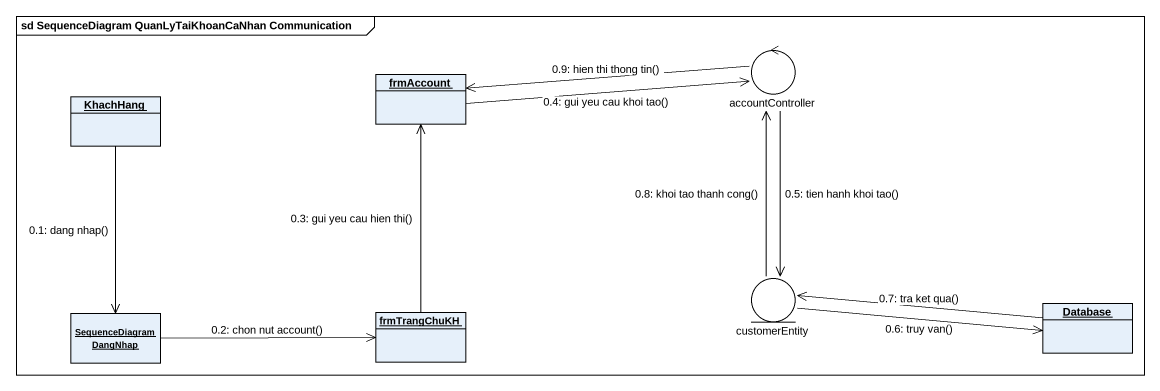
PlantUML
@startuml
mainframe sd SequenceDiagram QuanLyTaiKhoanCaNhan Communication
allowmixing
hide circle
hide empty members
object frmAccount
control accountController
object KhachHang
entity customerEntity
object "Database" as Database_
object "SequenceDiagram DangNhap" as SequenceDiagram_DangNhap
object frmTrangChuKH
KhachHang --> SequenceDiagram_DangNhap : 0.1: dang nhap()
SequenceDiagram_DangNhap -right-> frmTrangChuKH : 0.2: chon nut account()
frmTrangChuKH -up-> frmAccount : 0.3: gui yeu cau hien thi()
frmAccount -right-> accountController : 0.4: gui yeu cau khoi tao()
accountController --> customerEntity : 0.5: tien hanh khoi tao()
customerEntity -right-> Database_ : 0.6: truy van()
Database_ -left-> customerEntity : 0.7: tra ket qua()
customerEntity -up-> accountController : 0.8: khoi tao thanh cong()
accountController -left-> frmAccount : 0.9: hien thi thong tin()
@enduml
